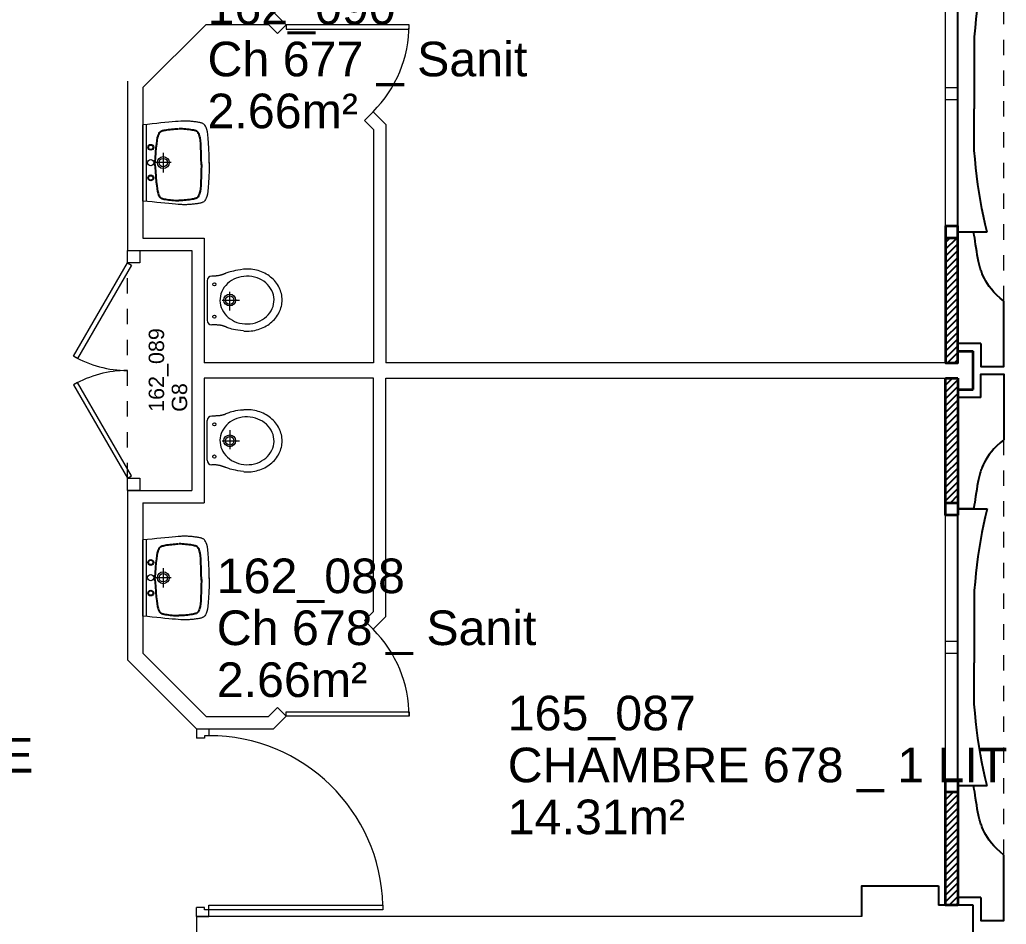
# Model space of a CAD drawing. Header units: metres. Extents: x -8 to 211, y -5 to 116.
# Drawn here: x 160.9 to 167.31, y 85.35 to 91.23 of the extents above; entities that cross this region are included whole.
import ezdxf

# ---------------------------------------------------------------- set-up
doc = ezdxf.new("R2010")
doc.units = ezdxf.units.M
doc.header["$LTSCALE"] = 0.6
doc.header["$MEASUREMENT"] = 0
doc.linetypes.add('CACHÉ', pattern=[0.25, 0.125, -0.125])
doc.linetypes.add('CONTINU', pattern=[0])
doc.layers.get('0').update_dxf_attribs({"linetype": 'CONTINUOUS'})
for name, color, linetype in [('002 poteaux', 7, 'CONTINUOUS'), ('004 cloisons', 7, 'CONTINUOUS'), ('004 isolation', 7, 'CONTINUOUS'), ('006 sanitaire', 5, 'CONTINUOUS'), ('007 Fenêtre', 7, 'CONTINUOUS'), ('A_Etiqu_Gaine', 8, 'CONTINUOUS'), ('A_Etiqu_Gaine_ancien', 8, 'CONTINUOUS'), ('A_Etiqu_Gaine_code', 8, 'CONTINUOUS'), ('A_Etiqu_Local', 8, 'CONTINUOUS')]:
    doc.layers.add(name, color=color, linetype=linetype)
for name, color, linetype, lineweight in [('A_CHASS', 4, 'CONTINU', 20), ('A_MURS_CLOI', 7, 'CONTINU', 20), ('A_MURS_STRU', 7, 'CONTINU', 35), ('A_PORT', 8, 'CONTINUOUS', 0), ('A_SANI', 5, 'CONTINU', 0)]:
    doc.layers.add(name, color=color, linetype=linetype, lineweight=lineweight)
doc.styles.add('Attribut', font='arial.ttf')

# ---------------------------------------------------------------- blocks, each defined once
blk = doc.blocks.new('BROCA4-G792')
at = {"layer": '004 cloisons', "color": 1, "linetype": 'Continuous'}
for p in [(22.156578, 45.669792), (22.156578, 44.930984)]:
    blk.add_line(p, (22.156578, 45.200386), dxfattribs=at)
blk.add_lwpolyline([(22.239983, 44.400391), (22.22752, 44.451548), (22.216158, 44.502565), (22.205825, 44.553654), (22.196455, 44.605026), (22.187978, 44.65689), (22.180325, 44.709458), (22.173427, 44.762941), (22.167216, 44.817549), (22.161622, 44.873493), (22.156578, 44.930984)], dxfattribs=at)
blk = doc.blocks.new('BROCA4-G791')
at = {"layer": '004 cloisons', "color": 1, "linetype": 'Continuous'}
for points in [[(22.239983, 44.400391), (22.04998, 44.400391), (22.04998, 46.200386), (22.239983, 46.200386)], [(22.239983, 46.200386), (22.22752, 46.149229), (22.216158, 46.098211), (22.205825, 46.047122), (22.196455, 45.995751), (22.187978, 45.943887), (22.180325, 45.891319), (22.173427, 45.837836), (22.167216, 45.783228), (22.161622, 45.727284), (22.156578, 45.669792)]]:
    blk.add_lwpolyline(points, dxfattribs=at)
at = {"layer": '004 cloisons'}
blk.add_blockref('BROCA4-G792', (0, 0), dxfattribs=at)
blk = doc.blocks.new('BROCA4-G808')
at = {"layer": '004 cloisons', "color": 1, "linetype": 'Continuous'}
for p in [(22.156578, 42.069786), (22.156578, 41.330978)]:
    blk.add_line(p, (22.156578, 41.60038), dxfattribs=at)
blk.add_lwpolyline([(22.239983, 40.800385), (22.22752, 40.851542), (22.216158, 40.902559), (22.205825, 40.953648), (22.196455, 41.00502), (22.187978, 41.056884), (22.180325, 41.109452), (22.173427, 41.162935), (22.167216, 41.217543), (22.161622, 41.273487), (22.156578, 41.330978)], dxfattribs=at)
blk = doc.blocks.new('BROCA4-G807')
at = {"layer": '004 cloisons', "color": 1, "linetype": 'Continuous'}
for points in [[(22.239983, 40.800385), (22.04998, 40.800385), (22.04998, 42.60038), (22.239983, 42.60038)], [(22.239983, 42.60038), (22.22752, 42.549223), (22.216158, 42.498205), (22.205825, 42.447116), (22.196455, 42.395745), (22.187978, 42.343881), (22.180325, 42.291313), (22.173427, 42.23783), (22.167216, 42.183222), (22.161622, 42.127277), (22.156578, 42.069786)]]:
    blk.add_lwpolyline(points, dxfattribs=at)
at = {"layer": '004 cloisons'}
blk.add_blockref('BROCA4-G808', (0, 0), dxfattribs=at)
blk = doc.blocks.new('A_Etiqu_Local')
at = {"style": 'Attribut', "flags": 1}
for tag, p in [('CODE_HOPITAL', (-0.4463, 1.9737)), ('CODE_SITE', (-0.4463, 1.7487)), ('CODE_BATIMENT', (-0.4463, 1.5237)), ('CODE_SECTEUR', (-0.4463, 1.2987)), ('CODE_ETAGE', (-0.4463, 1.0737)), ('NOM_NORMALISE', (-0.4463, -0.843)), ('SECTEUR_ACTIVITE', (-0.4463, -1.068)), ('SOUS_SECTEUR_ACTIVITE', (-0.4463, -1.293)), ('VOLUME', (-0.4463, -1.518)), ('SERVICE', (-0.4463, -1.743)), ('CODE_UG', (-0.4463, -1.968)), ('CODE_UA', (-0.4463, -2.193)), ('CODE_POLE', (-0.4463, -2.418)), ('OCCUPANT_EXTERNE', (-0.4463, -2.643)), ('DISPONIBILITE', (-0.4463, -2.868)), ('ACCES_HANDICAPES', (-0.4463, -3.093)), ('NATURE_SOL', (-0.4463, -3.318)), ('RISQUE_LABORATOIRE', (-0.4463, -3.543)), ('AMIANTE', (-0.4463, -3.768))]:
    blk.add_attdef(tag, p, '', height=0.15, dxfattribs=at)
at = {"layer": 'A_Etiqu_Local', "style": 'Attribut'}
for tag, p in [('CODE_PIECE', (-0.4483, 0.5327)), ('NOM_USAGE', (-0.4483, 0.1952)), ('SURFACE', (-0.4483, -0.1423))]:
    blk.add_attdef(tag, p, '', height=0.225, dxfattribs=at)
blk = doc.blocks.new('A_Etiqu_Gaine')
at = {"style": 'Attribut', "flags": 1}
for tag, p in [('CODE_HOPITAL', (-0.4323, 0.8651)), ('CODE_SITE', (-0.4323, 0.7151)), ('CODE_BATIMENT', (-0.4323, 0.5651)), ('CODE_SECTEUR', (-0.4323, 0.4151)), ('CODE_ETAGE', (-0.4323, 0.2651)), ('NOM_NORMALISE', (-0.4323, -0.3349)), ('SECTEUR_ACTIVITE', (-0.4323, -0.4849)), ('SOUS_SECTEUR_ACTIVITE', (-0.4323, -0.6349)), ('SURFACE', (-0.4323, -0.7849)), ('CODE_UG', (-0.4323, -0.9349)), ('CODE_POLE', (-0.4323, -1.0849)), ('AMIANTE', (-0.4323, -1.2349))]:
    blk.add_attdef(tag, p, '', height=0.1, dxfattribs=at)
at = {"layer": 'A_Etiqu_Gaine', "style": 'Attribut'}
blk.add_attdef('NOM_USAGE', (-0.4323, -0.1849), '', height=0.1, dxfattribs=at)
at = {"layer": 'A_Etiqu_Gaine_ancien', "style": 'Attribut'}
blk.add_attdef('CODE_PIECE_ANCIEN', (-0.4323, 0.1151), '', height=0.1, dxfattribs=at)
at = {"layer": 'A_Etiqu_Gaine_code', "style": 'Attribut'}
blk.add_attdef('CODE_PIECE', (-0.4323, -0.0349), '', height=0.1, dxfattribs=at)
blk = doc.blocks.new('BROCA4-G329')
at = {"layer": '006 sanitaire', "linetype": 'Continuous'}
for points in [[(27.871058, 12.724569), (27.868091, 12.768528), (27.865162, 12.80576), (27.862252, 12.836877), (27.859341, 12.862489), (27.85641, 12.883208), (27.85344, 12.899643), (27.850412, 12.912407), (27.847308, 12.92211), (27.844107, 12.929363), (27.84079, 12.934776), (27.84079, 12.934776), (27.839079, 12.936977), (27.837307, 12.9389), (27.835448, 12.940577), (27.833475, 12.942039), (27.831361, 12.943315), (27.829079, 12.944436), (27.826603, 12.945433), (27.823905, 12.946336), (27.820959, 12.947175), (27.817738, 12.947981), (27.817738, 12.947981), (27.810426, 12.949572), (27.802072, 12.951126), (27.792839, 12.952621), (27.782893, 12.954029), (27.772398, 12.955327), (27.761519, 12.956489), (27.750421, 12.957491), (27.739267, 12.958306), (27.728224, 12.958911), (27.717455, 12.95928)], [(27.871058, 12.727926), (27.868091, 12.683964), (27.865162, 12.646729), (27.862252, 12.615611), (27.859341, 12.589998), (27.85641, 12.56928), (27.85344, 12.552844), (27.850412, 12.540081), (27.847308, 12.530379), (27.844107, 12.523127), (27.84079, 12.517713), (27.84079, 12.517713), (27.839079, 12.515513), (27.837307, 12.513589), (27.835448, 12.511912), (27.833475, 12.51045), (27.831361, 12.509173), (27.829079, 12.508051), (27.826603, 12.507053), (27.823905, 12.50615), (27.820959, 12.50531), (27.817738, 12.504503), (27.817738, 12.504503), (27.810424, 12.502912), (27.802055, 12.501356), (27.79278, 12.49986), (27.782754, 12.498449), (27.772126, 12.497148), (27.761048, 12.495981), (27.749672, 12.494974), (27.73815, 12.494151), (27.726633, 12.493536), (27.715273, 12.493155)]]:
    blk.add_lwpolyline(points, dxfattribs=at)
blk = doc.blocks.new('BROCA4-G330')
at = {"layer": '006 sanitaire', "linetype": 'Continuous'}
for points in [[(27.569025, 12.724569), (27.569417, 12.768528), (27.570285, 12.80576), (27.571591, 12.836877), (27.573297, 12.862489), (27.575364, 12.883208), (27.577755, 12.899643), (27.580432, 12.912407), (27.583357, 12.92211), (27.586492, 12.929363), (27.589798, 12.934776), (27.589798, 12.934776), (27.59151, 12.936977), (27.593281, 12.9389), (27.59514, 12.940577), (27.597113, 12.942039), (27.599227, 12.943315), (27.601508, 12.944436), (27.603985, 12.945433), (27.606682, 12.946336), (27.609628, 12.947175), (27.612849, 12.947981), (27.612849, 12.947981), (27.62016, 12.949572), (27.628515, 12.951126), (27.637748, 12.952621), (27.647695, 12.954029), (27.658191, 12.955327), (27.669071, 12.956489), (27.68017, 12.957491), (27.691324, 12.958306), (27.702368, 12.958911), (27.713137, 12.95928)], [(27.569025, 12.727926), (27.569417, 12.683964), (27.570285, 12.646729), (27.571591, 12.615611), (27.573297, 12.589998), (27.575364, 12.56928), (27.577755, 12.552844), (27.580432, 12.540081), (27.583357, 12.530379), (27.586492, 12.523127), (27.589798, 12.517713), (27.589798, 12.517713), (27.59151, 12.515513), (27.593281, 12.513589), (27.59514, 12.511912), (27.597113, 12.51045), (27.599227, 12.509173), (27.601508, 12.508051), (27.603985, 12.507053), (27.606682, 12.50615), (27.609628, 12.50531), (27.612849, 12.504503), (27.612849, 12.504503), (27.620163, 12.502912), (27.628533, 12.501356), (27.637807, 12.49986), (27.647835, 12.498449), (27.658464, 12.497148), (27.669542, 12.495981), (27.680918, 12.494974), (27.692441, 12.494151), (27.703958, 12.493536), (27.715319, 12.493155)]]:
    blk.add_lwpolyline(points, dxfattribs=at)
blk = doc.blocks.new('BROCA4-G814')
at = {"layer": '004 cloisons', "color": 5, "linetype": 'Continuous'}
for p, q in [((22.199989, 43.325493), (22.04998, 43.325493)), ((22.04998, 42.600388), (22.04998, 43.325493)), ((22.149986, 42.600388), (22.04998, 42.600388))]:
    blk.add_line(p, q, dxfattribs=at)
for points in [[(22.199989, 43.325493), (22.199989, 43.475388), (22.349991, 43.475388), (22.349991, 43.050385)], [(22.349991, 43.050385), (22.325122, 43.030045), (22.303367, 43.010275), (22.284456, 42.991071), (22.268118, 42.972427), (22.254082, 42.954338), (22.24208, 42.9368), (22.23184, 42.919806), (22.223092, 42.903352), (22.215565, 42.887433), (22.20899, 42.872043), (22.20899, 42.872043), (22.205978, 42.864534), (22.203122, 42.857088), (22.200409, 42.849638), (22.197824, 42.842116), (22.195354, 42.834453), (22.192985, 42.826583), (22.190702, 42.818437), (22.188492, 42.809947), (22.186342, 42.801047), (22.184236, 42.791667), (22.184236, 42.791667), (22.180126, 42.7714), (22.176166, 42.74961), (22.172379, 42.726964), (22.16879, 42.704125), (22.165424, 42.68176), (22.162306, 42.660533), (22.159459, 42.64111), (22.156909, 42.624155), (22.154681, 42.610333), (22.152798, 42.600311)]]:
    blk.add_lwpolyline(points, dxfattribs=at)
blk = doc.blocks.new('BROCA4-G796')
at = {"layer": '004 cloisons', "color": 5, "linetype": 'Continuous'}
for p, q in [((22.04998, 44.400391), (22.04998, 43.675285)), ((22.149986, 44.400391), (22.04998, 44.400391)), ((22.199989, 43.675285), (22.04998, 43.675285))]:
    blk.add_line(p, q, dxfattribs=at)
for points in [[(22.349991, 43.950394), (22.325122, 43.970734), (22.303367, 43.990503), (22.284456, 44.009707), (22.268118, 44.028351), (22.254082, 44.04644), (22.24208, 44.063978), (22.23184, 44.080972), (22.223092, 44.097426), (22.215565, 44.113345), (22.20899, 44.128735), (22.20899, 44.128735), (22.205978, 44.136244), (22.203122, 44.14369), (22.200409, 44.15114), (22.197824, 44.158662), (22.195354, 44.166325), (22.192985, 44.174195), (22.190702, 44.182341), (22.188492, 44.190831), (22.186342, 44.199732), (22.184236, 44.209112), (22.184236, 44.209112), (22.180126, 44.229378), (22.176166, 44.251168), (22.172379, 44.273814), (22.16879, 44.296653), (22.165424, 44.319019), (22.162306, 44.340247), (22.159459, 44.359671), (22.156909, 44.376627), (22.154681, 44.39045), (22.152798, 44.400475)], [(22.199989, 43.675285), (22.199989, 43.525391), (22.349991, 43.525391), (22.349991, 43.950394)]]:
    blk.add_lwpolyline(points, dxfattribs=at)
blk = doc.blocks.new('BROCA4-G812')
at = {"layer": '004 cloisons', "color": 5, "linetype": 'Continuous'}
for p, q in [((22.04998, 40.800385), (22.04998, 40.075279)), ((22.149986, 40.800385), (22.04998, 40.800385)), ((22.199989, 40.075279), (22.04998, 40.075279))]:
    blk.add_line(p, q, dxfattribs=at)
for points in [[(22.349991, 40.350388), (22.325122, 40.370727), (22.303367, 40.390497), (22.284456, 40.409701), (22.268118, 40.428345), (22.254082, 40.446434), (22.24208, 40.463972), (22.23184, 40.480966), (22.223092, 40.49742), (22.215565, 40.513339), (22.20899, 40.528729), (22.20899, 40.528729), (22.205978, 40.536238), (22.203122, 40.543684), (22.200409, 40.551134), (22.197824, 40.558656), (22.195354, 40.566319), (22.192985, 40.574189), (22.190702, 40.582335), (22.188492, 40.590825), (22.186342, 40.599726), (22.184236, 40.609105), (22.184236, 40.609105), (22.180126, 40.629372), (22.176166, 40.651162), (22.172379, 40.673808), (22.16879, 40.696647), (22.165424, 40.719013), (22.162306, 40.740241), (22.159459, 40.759665), (22.156909, 40.776621), (22.154681, 40.790444), (22.152798, 40.800468)], [(22.199989, 40.075279), (22.199989, 39.925385), (22.349991, 39.925385), (22.349991, 40.350388)]]:
    blk.add_lwpolyline(points, dxfattribs=at)

msp = doc.modelspace()

# ---------------------------------------------------------------- linework, layer by layer
at = {"layer": '002 poteaux', "color": 8, "linetype": 'Continuous'}
for p, q in [((166.8749, 85.5962), (166.8749, 85.4714)), ((167.0998, 85.4714), (166.8749, 85.4714)), ((167.0998, 85.2217), (167.0998, 85.4714))]:
    msp.add_line(p, q, dxfattribs=at)
msp.add_lwpolyline([(166.3748, 85.3965), (166.3748, 85.5962), (166.8749, 85.5962)], dxfattribs=at)
at = {"layer": '004 isolation', "color": 8, "linetype": 'Continuous'}
for p, q in [((166.948, 89.8065), (166.9198, 89.7784)), ((166.9198, 89.7342), (166.9922, 89.8065)), ((166.9198, 88.9967), (166.9198, 89.8065)), ((166.9198, 89.8065), (166.9998, 89.8065)), ((166.9998, 89.77), (166.9198, 89.69)), ((166.9998, 89.8065), (166.9998, 88.9967)), ((166.9198, 89.6458), (166.9998, 89.7258)), ((166.9998, 89.6816), (166.9198, 89.6016)), ((166.9198, 89.5574), (166.9998, 89.6374)), ((166.9998, 89.5932), (166.9198, 89.5132)), ((166.9198, 89.469), (166.9998, 89.549)), ((166.9998, 89.5048), (166.9198, 89.4248)), ((166.9198, 89.3806), (166.9998, 89.4606)), ((166.9998, 89.4164), (166.9198, 89.3364)), ((166.9198, 89.2922), (166.9998, 89.3723)), ((166.9998, 89.3281), (166.9198, 89.2481)), ((166.9198, 89.2039), (166.9998, 89.2839)), ((166.9998, 89.2397), (166.9198, 89.1597)), ((166.9198, 89.1154), (166.9998, 89.1955)), ((166.9998, 89.1513), (166.9198, 89.0713)), ((166.9198, 89.0271), (166.9998, 89.1071)), ((166.9998, 89.0629), (166.9336, 88.9967)), ((166.9998, 88.9967), (166.9198, 88.9967)), ((166.9778, 88.9967), (166.9998, 89.0187)), ((166.9216, 88.8962), (166.9198, 88.8944)), ((166.9198, 88.8502), (166.9657, 88.8962)), ((166.9198, 88.0865), (166.9198, 88.8962)), ((166.9198, 88.8962), (166.9998, 88.8962)), ((166.9998, 88.886), (166.9198, 88.806)), ((166.9998, 88.8962), (166.9998, 88.0865)), ((166.9198, 88.7618), (166.9998, 88.8418)), ((166.9998, 88.7977), (166.9198, 88.7176)), ((166.9198, 88.6734), (166.9998, 88.7534)), ((166.9998, 88.7093), (166.9198, 88.6293)), ((166.9198, 88.5851), (166.9998, 88.6651)), ((166.9998, 88.6209), (166.9198, 88.5409)), ((166.9198, 88.4967), (166.9998, 88.5767)), ((166.9998, 88.5325), (166.9198, 88.4525)), ((166.9198, 88.4083), (166.9998, 88.4883)), ((166.9998, 88.4441), (166.9198, 88.3641)), ((166.9198, 88.3199), (166.9998, 88.3999)), ((166.9998, 88.3557), (166.9198, 88.2757)), ((166.9198, 88.2315), (166.9998, 88.3115)), ((166.9998, 88.2674), (166.9198, 88.1874)), ((166.9198, 88.1431), (166.9998, 88.2231)), ((166.9998, 88.179), (166.9198, 88.099)), ((166.9998, 88.0865), (166.9198, 88.0865)), ((166.9516, 88.0865), (166.9998, 88.1348)), ((166.9998, 88.0906), (166.9958, 88.0865)), ((166.9277, 86.2065), (166.9198, 86.1986)), ((166.9198, 86.1544), (166.9719, 86.2065)), ((166.9198, 85.4714), (166.9198, 86.2065)), ((166.9198, 86.2065), (166.9998, 86.2065)), ((166.9998, 86.1902), (166.9198, 86.1102)), ((166.9998, 86.2065), (166.9998, 85.4714)), ((166.9198, 86.066), (166.9998, 86.146)), ((166.9998, 86.1018), (166.9198, 86.0218)), ((166.9198, 85.9776), (166.9998, 86.0576)), ((166.9998, 86.0135), (166.9198, 85.9335)), ((166.9198, 85.8893), (166.9998, 85.9692)), ((166.9998, 85.9251), (166.9198, 85.8451)), ((166.9198, 85.8009), (166.9998, 85.8809)), ((166.9998, 85.8367), (166.9198, 85.7567)), ((166.9198, 85.7125), (166.9998, 85.7925)), ((166.9998, 85.7483), (166.9198, 85.6683)), ((166.9198, 85.6241), (166.9998, 85.7041)), ((166.9998, 85.6599), (166.9198, 85.5799)), ((166.9198, 85.5357), (166.9998, 85.6157)), ((166.9998, 85.5715), (166.9198, 85.4915)), ((166.9439, 85.4714), (166.9998, 85.5273)), ((166.9998, 85.4714), (166.9198, 85.4714)), ((166.9998, 85.4831), (166.9881, 85.4714))]:
    msp.add_line(p, q, dxfattribs=at)
at = {"layer": 'A_CHASS', "color": 8, "linetype": 'CACHÉ'}
for p, q in [((167.2999, 89.3965), (167.2999, 92.0965)), ((167.2999, 85.7965), (167.2999, 88.4965))]:
    msp.add_line(p, q, dxfattribs=at)
at = {"layer": 'A_CHASS', "color": 8, "linetype": 'Continuous'}
for p, q in [((166.9198, 89.8865), (166.9198, 91.6865)), ((166.9998, 91.6865), (166.9998, 89.8865)), ((166.9198, 86.2865), (166.9198, 88.0065)), ((166.9998, 88.0065), (166.9998, 86.2865))]:
    msp.add_line(p, q, dxfattribs=at)
for points in [[(166.9198, 90.7865), (166.9998, 90.7865)], [(166.9998, 90.7065), (166.9198, 90.7065)], [(166.9198, 87.1865), (166.9998, 87.1865)], [(166.9998, 87.1065), (166.9198, 87.1065)]]:
    msp.add_lwpolyline(points, dxfattribs=at)
at = {"layer": 'A_MURS_CLOI', "color": 8, "linetype": 'Continuous'}
for p, q in [((162.5499, 91.2764), (162.632, 91.1942)), ((162.1113, 91.1964), (161.6999, 90.7849)), ((162.1113, 91.1964), (162.5167, 91.1964)), ((162.5167, 91.1964), (162.5754, 91.1376)), ((162.632, 91.1942), (162.5754, 91.1376)), ((161.5999, 90.8264), (161.5999, 89.7264)), ((161.6999, 90.7849), (161.6999, 89.8064)), ((163.1977, 90.6285), (163.1411, 90.572)), ((163.1977, 90.6285), (163.2799, 90.5464)), ((163.1411, 90.572), (163.1999, 90.5132)), ((163.1999, 90.5132), (163.1999, 88.9964)), ((163.2799, 90.5464), (163.2799, 88.9964)), ((161.6999, 89.8064), (162.0994, 89.8064)), ((162.0994, 89.8064), (162.0994, 88.9964)), ((161.5999, 89.7264), (162.0194, 89.7264)), ((162.0194, 89.7264), (162.0194, 88.1664)), ((163.1999, 88.9964), (162.0994, 88.9964)), ((166.9998, 88.9965), (163.2799, 88.9965)), ((163.1999, 88.8964), (162.0994, 88.8964)), ((162.0994, 88.8964), (162.0994, 88.0864)), ((163.1999, 87.3794), (163.1999, 88.8964)), ((163.2799, 88.8965), (166.9998, 88.8965)), ((163.2799, 87.3463), (163.2799, 88.8964)), ((161.5999, 88.1664), (161.5999, 87.0662)), ((161.5999, 88.1664), (162.0194, 88.1664)), ((161.6999, 88.0864), (161.6999, 87.1077)), ((161.6999, 88.0864), (162.0994, 88.0864)), ((163.1411, 87.3207), (163.1999, 87.3794)), ((163.1977, 87.2641), (163.1411, 87.3207)), ((163.1977, 87.2641), (163.2799, 87.3463)), ((162.0499, 86.6162), (161.5999, 87.0662)), ((162.1113, 86.6962), (161.6999, 87.1077)), ((162.5167, 86.6963), (162.5754, 86.755)), ((162.632, 86.6984), (162.5754, 86.755)), ((162.1113, 86.6963), (162.5167, 86.6963)), ((162.5499, 86.6163), (162.632, 86.6984)), ((162.0499, 86.6163), (162.5499, 86.6163)), ((166.3748, 85.3965), (162.0499, 85.3965))]:
    msp.add_line(p, q, dxfattribs=at)
at = {"layer": 'A_MURS_STRU', "color": 8, "linetype": 'Continuous'}
for p, q in [((166.9998, 89.0714), (167.0998, 89.0714)), ((167.0998, 88.8217), (167.0998, 89.0714)), ((166.9998, 88.8965), (166.9998, 88.0065)), ((166.9998, 88.8217), (167.0998, 88.8217)), ((166.9998, 86.2865), (166.9998, 85.4714))]:
    msp.add_line(p, q, dxfattribs=at)
for points in [[(166.9198, 89.8865), (166.9198, 88.9965), (166.9998, 88.9965), (166.9998, 89.8865)], [(166.9198, 89.8865), (166.9998, 89.8865)], [(166.9998, 89.8065), (166.9198, 89.8065)], [(166.9198, 88.8965), (166.9998, 88.8965)], [(166.9998, 88.0065), (166.9198, 88.0065), (166.9198, 88.8965)], [(166.9198, 88.0865), (166.9998, 88.0865)], [(166.9198, 86.2865), (166.9998, 86.2865)], [(166.9998, 85.4714), (166.9198, 85.4714), (166.9198, 86.2865)], [(166.9198, 86.2065), (166.9998, 86.2065)]]:
    msp.add_lwpolyline(points, dxfattribs=at)
at = {"layer": 'A_PORT', "color": 8, "linetype": 'CACHÉ'}
msp.add_line((161.5999, 88.2464), (161.5999, 89.6464), dxfattribs=at)
at = {"layer": 'A_PORT', "color": 8, "linetype": 'Continuous'}
for p, q in [((162.0499, 86.6163), (162.1299, 86.6163)), ((162.0499, 86.6163), (162.0499, 86.5564)), ((162.1299, 86.6163), (162.1299, 86.5724)), ((162.1021, 86.5564), (162.0499, 86.5564)), ((162.1299, 86.5724), (162.1021, 86.5724)), ((162.1021, 86.5724), (162.1021, 86.5564)), ((162.1021, 85.4564), (162.0499, 85.4564)), ((162.0499, 85.3965), (162.0499, 85.4564)), ((162.1021, 85.4404), (162.1021, 85.4564)), ((162.1299, 85.4704), (163.2615, 85.4704)), ((162.1299, 85.3965), (162.1299, 85.4704)), ((163.2615, 85.4704), (163.2615, 85.4404)), ((162.0499, 85.3965), (162.1299, 85.3965)), ((162.0499, 85.3965), (162.0499, 85.2366)), ((163.2615, 85.4404), (162.1021, 85.4404))]:
    msp.add_line(p, q, dxfattribs=at)
for points in [[(162.632, 91.1642), (163.432, 91.1642), (163.432, 91.1942), (162.632, 91.1942)], [(161.5999, 89.7264), (161.6799, 89.7264), (161.6799, 89.6464), (161.5999, 89.6464)], [(161.6258, 89.6314), (161.2758, 89.0252), (161.2499, 89.0402), (161.5999, 89.6464)], [(161.6258, 88.2614), (161.2758, 88.8676), (161.2499, 88.8526), (161.5999, 88.2464)], [(161.5999, 88.2464), (161.6799, 88.2464), (161.6799, 88.1664), (161.5999, 88.1664)], [(162.632, 86.7284), (163.432, 86.7284), (163.432, 86.6984), (162.632, 86.6984)]]:
    msp.add_lwpolyline(points, close=True, dxfattribs=at)
for centre, radius, start, end in [((162.632, 91.1942), 0.8, 314.99999, 0), ((161.5999, 89.6464), 0.7, 240.00001, 270), ((161.5999, 88.2464), 0.7, 90, 120), ((162.632, 86.6984), 0.8, 0, 45.00001), ((162.1299, 85.4404), 1.132, 1.51862, 90)]:
    msp.add_arc(centre, radius, start, end, dxfattribs=at)
at = {"layer": 'A_SANI', "color": 8, "linetype": 'Continuous'}
for p, q in [((161.6999, 90.048), (161.6999, 90.5433)), ((161.7248, 90.048), (161.7248, 90.5433)), ((161.8334, 90.3609), (161.8334, 90.2344)), ((161.8845, 90.2977), (161.7823, 90.2977)), ((162.1514, 89.5601), (162.1482, 89.56)), ((162.1194, 89.53), (162.1194, 89.2728)), ((162.2652, 89.3355), (162.2652, 89.4576)), ((162.2163, 89.4039), (162.3286, 89.4039)), ((162.1514, 89.2427), (162.1482, 89.2428)), ((162.1194, 88.363), (162.1194, 88.6202)), ((162.1514, 88.6503), (162.1482, 88.6502)), ((162.2652, 88.5575), (162.2652, 88.4354)), ((162.2163, 88.4892), (162.3286, 88.4892)), ((162.1514, 88.3329), (162.1482, 88.333)), ((161.6999, 87.3494), (161.6999, 87.8447)), ((161.7248, 87.3494), (161.7248, 87.8447)), ((161.8334, 87.6622), (161.8334, 87.5358)), ((161.8845, 87.599), (161.7823, 87.599))]:
    msp.add_line(p, q, dxfattribs=at)
for points in [[(162.1316, 90.2937), (162.1308, 90.3451), (162.1295, 90.3887), (162.1278, 90.4251), (162.1256, 90.4551), (162.1229, 90.4794), (162.1198, 90.4987), (162.1163, 90.5138), (162.1125, 90.5253), (162.1083, 90.534), (162.1038, 90.5406), (162.1038, 90.5406), (162.1014, 90.5434), (162.0989, 90.5458), (162.0962, 90.5479), (162.0934, 90.5498), (162.0903, 90.5515), (162.0869, 90.553), (162.0832, 90.5544), (162.0792, 90.5556), (162.0748, 90.5567), (162.0699, 90.5578), (162.0699, 90.5578), (162.0646, 90.5588), (162.0589, 90.5598), (162.0529, 90.5608), (162.0466, 90.5617), (162.0401, 90.5625), (162.0336, 90.5634), (162.027, 90.5641), (162.0205, 90.5648), (162.0141, 90.5654), (162.0079, 90.566), (162.0079, 90.566), (162.002, 90.5664), (161.9963, 90.5668), (161.9907, 90.5671), (161.9851, 90.5673), (161.9794, 90.5674), (161.9736, 90.5675), (161.9676, 90.5674), (161.9612, 90.5672), (161.9544, 90.5669), (161.9471, 90.5666), (161.9471, 90.5666), (161.9307, 90.5655), (161.9121, 90.5641), (161.8915, 90.5623), (161.8688, 90.5601), (161.8444, 90.5578), (161.8183, 90.5552), (161.7906, 90.5524), (161.7616, 90.5495), (161.7313, 90.5464), (161.6999, 90.5433)], [(162.1316, 90.2977), (162.1308, 90.2462), (162.1295, 90.2027), (162.1278, 90.1663), (162.1256, 90.1363), (162.1229, 90.112), (162.1198, 90.0926), (162.1163, 90.0776), (162.1125, 90.0661), (162.1083, 90.0573), (162.1038, 90.0507), (162.1038, 90.0507), (162.1014, 90.048), (162.0989, 90.0456), (162.0962, 90.0434), (162.0934, 90.0415), (162.0903, 90.0398), (162.0869, 90.0383), (162.0832, 90.037), (162.0792, 90.0358), (162.0748, 90.0347), (162.0699, 90.0336), (162.0699, 90.0336), (162.0646, 90.0326), (162.0589, 90.0316), (162.0529, 90.0306), (162.0466, 90.0297), (162.0401, 90.0288), (162.0336, 90.028), (162.027, 90.0273), (162.0205, 90.0266), (162.0141, 90.0259), (162.0079, 90.0254), (162.0079, 90.0254), (162.002, 90.0249), (161.9963, 90.0246), (161.9907, 90.0243), (161.9851, 90.024), (161.9794, 90.0239), (161.9736, 90.0239), (161.9676, 90.024), (161.9612, 90.0241), (161.9544, 90.0244), (161.9471, 90.0248), (161.9471, 90.0248), (161.9307, 90.0259), (161.9121, 90.0273), (161.8915, 90.0291), (161.8688, 90.0312), (161.8444, 90.0336), (161.8183, 90.0362), (161.7906, 90.039), (161.7616, 90.0419), (161.7313, 90.0449), (161.6999, 90.048)], [(162.3555, 89.604), (162.3361, 89.6011), (162.319, 89.5982), (162.3038, 89.5953), (162.2904, 89.5925), (162.2788, 89.5898), (162.2687, 89.5872), (162.2599, 89.5847), (162.2523, 89.5823), (162.2457, 89.5801), (162.2399, 89.578), (162.2399, 89.578), (162.2373, 89.5771), (162.2349, 89.5761), (162.2326, 89.5753), (162.2303, 89.5744), (162.2282, 89.5736), (162.2261, 89.5728), (162.224, 89.5721), (162.222, 89.5713), (162.2199, 89.5706), (162.2179, 89.5699), (162.2179, 89.5699), (162.2157, 89.5691), (162.2136, 89.5684), (162.2113, 89.5677), (162.2091, 89.567), (162.2068, 89.5663), (162.2045, 89.5656), (162.2023, 89.565), (162.2, 89.5644), (162.1977, 89.5639), (162.1955, 89.5634), (162.1955, 89.5634), (162.191, 89.5625), (162.1867, 89.5618), (162.1824, 89.5612), (162.1781, 89.5608), (162.1739, 89.5605), (162.1696, 89.5603), (162.1652, 89.5602), (162.1607, 89.5601), (162.1561, 89.5601), (162.1514, 89.5601)], [(162.3555, 89.2037), (162.3361, 89.2054), (162.319, 89.2075), (162.3038, 89.2099), (162.2904, 89.2126), (162.2788, 89.2154), (162.2687, 89.2183), (162.2599, 89.2212), (162.2523, 89.2241), (162.2457, 89.2267), (162.2399, 89.2292), (162.2399, 89.2292), (162.2373, 89.2303), (162.2349, 89.2313), (162.2326, 89.2322), (162.2303, 89.2331), (162.2282, 89.2339), (162.2261, 89.2347), (162.224, 89.2354), (162.222, 89.236), (162.2199, 89.2367), (162.2179, 89.2372), (162.2179, 89.2372), (162.2157, 89.2378), (162.2136, 89.2383), (162.2113, 89.2387), (162.2091, 89.2391), (162.2068, 89.2395), (162.2045, 89.2399), (162.2023, 89.2402), (162.2, 89.2406), (162.1977, 89.2408), (162.1955, 89.2411), (162.1955, 89.2411), (162.191, 89.2415), (162.1867, 89.2419), (162.1824, 89.2422), (162.1781, 89.2424), (162.1739, 89.2425), (162.1696, 89.2426), (162.1652, 89.2427), (162.1607, 89.2427), (162.1561, 89.2427), (162.1514, 89.2427)], [(162.3555, 88.6893), (162.3361, 88.6877), (162.319, 88.6855), (162.3038, 88.6831), (162.2904, 88.6804), (162.2788, 88.6776), (162.2687, 88.6747), (162.2599, 88.6718), (162.2523, 88.6689), (162.2457, 88.6663), (162.2399, 88.6638), (162.2399, 88.6638), (162.2373, 88.6627), (162.2349, 88.6617), (162.2326, 88.6608), (162.2303, 88.6599), (162.2282, 88.6591), (162.2261, 88.6583), (162.224, 88.6576), (162.222, 88.657), (162.2199, 88.6563), (162.2179, 88.6558), (162.2179, 88.6558), (162.2157, 88.6552), (162.2136, 88.6548), (162.2113, 88.6543), (162.2091, 88.6539), (162.2068, 88.6535), (162.2045, 88.6531), (162.2023, 88.6528), (162.2, 88.6525), (162.1977, 88.6522), (162.1955, 88.6519), (162.1955, 88.6519), (162.191, 88.6515), (162.1867, 88.6511), (162.1824, 88.6508), (162.1781, 88.6506), (162.1739, 88.6505), (162.1696, 88.6504), (162.1652, 88.6503), (162.1607, 88.6503), (162.1561, 88.6503), (162.1514, 88.6503)], [(162.3555, 88.289), (162.3361, 88.2919), (162.319, 88.2948), (162.3038, 88.2977), (162.2904, 88.3005), (162.2788, 88.3032), (162.2687, 88.3058), (162.2599, 88.3083), (162.2523, 88.3107), (162.2457, 88.313), (162.2399, 88.315), (162.2399, 88.315), (162.2373, 88.316), (162.2349, 88.3169), (162.2326, 88.3177), (162.2303, 88.3186), (162.2282, 88.3194), (162.2261, 88.3202), (162.224, 88.3209), (162.222, 88.3217), (162.2199, 88.3224), (162.2179, 88.3231), (162.2179, 88.3231), (162.2157, 88.3239), (162.2136, 88.3246), (162.2113, 88.3253), (162.2091, 88.326), (162.2068, 88.3267), (162.2045, 88.3274), (162.2023, 88.328), (162.2, 88.3286), (162.1977, 88.3291), (162.1955, 88.3296), (162.1955, 88.3296), (162.191, 88.3305), (162.1867, 88.3312), (162.1824, 88.3318), (162.1781, 88.3322), (162.1739, 88.3325), (162.1696, 88.3327), (162.1652, 88.3328), (162.1607, 88.3329), (162.1561, 88.3329), (162.1514, 88.3329)], [(162.1316, 87.5951), (162.1308, 87.6465), (162.1295, 87.6901), (162.1278, 87.7265), (162.1256, 87.7565), (162.1229, 87.7808), (162.1198, 87.8001), (162.1163, 87.8151), (162.1125, 87.8267), (162.1083, 87.8354), (162.1038, 87.842), (162.1038, 87.842), (162.1014, 87.8447), (162.0989, 87.8472), (162.0962, 87.8493), (162.0934, 87.8512), (162.0903, 87.8529), (162.0869, 87.8544), (162.0832, 87.8557), (162.0792, 87.8569), (162.0748, 87.8581), (162.0699, 87.8591), (162.0699, 87.8591), (162.0646, 87.8602), (162.0589, 87.8612), (162.0529, 87.8621), (162.0466, 87.863), (162.0401, 87.8639), (162.0336, 87.8647), (162.027, 87.8655), (162.0205, 87.8662), (162.0141, 87.8668), (162.0079, 87.8673), (162.0079, 87.8673), (162.002, 87.8678), (161.9963, 87.8682), (161.9907, 87.8685), (161.9851, 87.8687), (161.9794, 87.8688), (161.9736, 87.8688), (161.9676, 87.8687), (161.9612, 87.8686), (161.9544, 87.8683), (161.9471, 87.8679), (161.9471, 87.8679), (161.9307, 87.8669), (161.9121, 87.8654), (161.8915, 87.8636), (161.8688, 87.8615), (161.8444, 87.8591), (161.8183, 87.8565), (161.7906, 87.8537), (161.7616, 87.8508), (161.7313, 87.8478), (161.6999, 87.8447)], [(162.1316, 87.599), (162.1308, 87.5476), (162.1295, 87.504), (162.1278, 87.4676), (162.1256, 87.4376), (162.1229, 87.4133), (162.1198, 87.394), (162.1163, 87.3789), (162.1125, 87.3674), (162.1083, 87.3587), (162.1038, 87.3521), (162.1038, 87.3521), (162.1014, 87.3493), (162.0989, 87.3469), (162.0962, 87.3448), (162.0934, 87.3429), (162.0903, 87.3412), (162.0869, 87.3397), (162.0832, 87.3384), (162.0792, 87.3371), (162.0748, 87.336), (162.0699, 87.335), (162.0699, 87.335), (162.0646, 87.3339), (162.0589, 87.3329), (162.0529, 87.332), (162.0466, 87.331), (162.0401, 87.3302), (162.0336, 87.3294), (162.027, 87.3286), (162.0205, 87.3279), (162.0141, 87.3273), (162.0079, 87.3268), (162.0079, 87.3268), (162.002, 87.3263), (161.9963, 87.3259), (161.9907, 87.3256), (161.9851, 87.3254), (161.9794, 87.3253), (161.9736, 87.3253), (161.9676, 87.3253), (161.9612, 87.3255), (161.9544, 87.3258), (161.9471, 87.3261), (161.9471, 87.3261), (161.9307, 87.3272), (161.9121, 87.3287), (161.8915, 87.3305), (161.8688, 87.3326), (161.8444, 87.3349), (161.8183, 87.3375), (161.7906, 87.3403), (161.7616, 87.3433), (161.7313, 87.3463), (161.6999, 87.3494)]]:
    msp.add_lwpolyline(points, dxfattribs=at)
for points in [[(162.539, 89.4657, 0.102556), (162.4995, 89.5162, 0.093461), (162.4427, 89.5484, 0.177132), (162.3063, 89.5456, 0.093461), (162.2509, 89.5111, 0.102556), (162.2135, 89.4589, 0.222887), (162.2159, 89.342, 0.102556), (162.2555, 89.2915, 0.093461), (162.3122, 89.2593, 0.177234), (162.4487, 89.2621, 0.093461), (162.504, 89.2966, 0.102556), (162.5414, 89.3488, 0.222732), (162.539, 89.4656)], [(162.3562, 89.2027, 0.092603), (162.4511, 89.2129, 0.097518), (162.5314, 89.2553, 0.107322), (162.5871, 89.3247, 0.116228), (162.606, 89.4049, 0.11669), (162.5871, 89.485, 0.108258), (162.5314, 89.5538, 0.098236), (162.4512, 89.5954, 0.092772), (162.3562, 89.6048, 0.094013)], [(162.3562, 88.2882, 0.092772), (162.4512, 88.2976, 0.098236), (162.5314, 88.3392, 0.108258), (162.5871, 88.408, 0.11669), (162.606, 88.4881, 0.116228), (162.5871, 88.5683, 0.107322), (162.5314, 88.6377, 0.097518), (162.4511, 88.6801, 0.092603), (162.3562, 88.6903, 0.094447)], [(162.5414, 88.5442, 0.102556), (162.504, 88.5964, 0.093461), (162.4487, 88.6309, 0.177232), (162.3122, 88.6337, 0.093461), (162.2555, 88.6015, 0.102556), (162.2159, 88.551, 0.222724), (162.2135, 88.4341, 0.102556), (162.2509, 88.3819, 0.093461), (162.3063, 88.3474, 0.177079), (162.4427, 88.3446, 0.093461), (162.4995, 88.3768, 0.102556), (162.539, 88.4273, 0.222834), (162.5414, 88.5442)]]:
    msp.add_lwpolyline(points, format="xyb", dxfattribs=at)
for centre, radius in [((161.7519, 90.3971), 0.0189), ((161.7519, 90.3971), 0.0144), ((161.8334, 90.2977), 0.0387), ((161.8334, 90.2977), 0.0274), ((161.7519, 90.2977), 0.0204), ((161.7519, 90.1982), 0.0189), ((161.7519, 90.1982), 0.0144), ((162.1655, 89.5064), 0.0105), ((162.2652, 89.4039), 0.0383), ((162.2652, 89.4039), 0.0276), ((162.1655, 89.2964), 0.0105), ((162.1655, 88.5966), 0.0105), ((162.2652, 88.4892), 0.0383), ((162.2652, 88.4892), 0.0276), ((162.1655, 88.3866), 0.0105), ((161.7519, 87.6985), 0.0189), ((161.7519, 87.6985), 0.0144), ((161.8334, 87.599), 0.0387), ((161.7519, 87.599), 0.0204), ((161.8334, 87.599), 0.0274), ((161.7519, 87.4995), 0.0189), ((161.7519, 87.4995), 0.0144)]:
    msp.add_circle(centre, radius, dxfattribs=at)
for centre, start, end in [((162.1494, 89.53), 92.1835, 180.00001), ((162.1494, 89.2728), 180.00001, 267.81647), ((162.1494, 88.6202), 92.18352, 180.00001), ((162.1494, 88.363), 180.00001, 267.81647)]:
    msp.add_arc(centre, 0.03, start, end, dxfattribs=at)

# ---------------------------------------------------------------- block references
at = {"layer": '004 cloisons', "color": 8}
for name in ['BROCA4-G796', 'BROCA4-G814', 'BROCA4-G812']:
    msp.add_blockref(name, (144.9499, 45.4461), dxfattribs=at)
at = {"layer": '007 Fenêtre', "color": 8}
for name in ['BROCA4-G791', 'BROCA4-G807']:
    msp.add_blockref(name, (144.9499, 45.4461), dxfattribs=at)
at = {"layer": 'A_Etiqu_Gaine', "color": 8, "rotation": 90}
msp.add_blockref('A_Etiqu_Gaine', (161.8035, 89.1098), dxfattribs=at).add_auto_attribs({'CODE_PIECE': '162_089', 'NOM_USAGE': 'G8'})
at = {"layer": 'A_Etiqu_Local', "color": 8}
ref = msp.add_blockref('A_Etiqu_Local', (162.5692, 90.6633), dxfattribs=at)
ref.add_attrib('CODE_PIECE', '162_090', (162.121, 91.196), dxfattribs={"height": 0.225, "style": 'Attribut'})
ref.add_attrib('NOM_USAGE', 'Ch 677 _ Sanit', (162.121, 90.8585), dxfattribs={"height": 0.225, "style": 'Attribut'})
ref.add_attrib('SURFACE', '2.66m²', (162.121, 90.521), dxfattribs={"height": 0.225, "style": 'Attribut'})
ref = msp.add_blockref('A_Etiqu_Local', (162.6292, 86.9661), dxfattribs=at)
ref.add_attrib('CODE_PIECE', '162_088', (162.1809, 87.4988), dxfattribs={"height": 0.225, "style": 'Attribut'})
ref.add_attrib('NOM_USAGE', 'Ch 678 _ Sanit', (162.1809, 87.1613), dxfattribs={"height": 0.225, "style": 'Attribut'})
ref.add_attrib('SURFACE', '2.66m²', (162.1809, 86.8238), dxfattribs={"height": 0.225, "style": 'Attribut'})
ref = msp.add_blockref('A_Etiqu_Local', (157.6825, 86.1374), dxfattribs=at)
ref.add_attrib('CODE_PIECE', '158_086', (157.2342, 86.6702), dxfattribs={"height": 0.225, "style": 'Attribut'})
ref.add_attrib('NOM_USAGE', 'BUREAU SURVEILLANTE', (157.2342, 86.3327), dxfattribs={"height": 0.225, "style": 'Attribut'})
ref.add_attrib('SURFACE', '7.97m²', (157.2342, 85.9952), dxfattribs={"height": 0.225, "style": 'Attribut'})
ref = msp.add_blockref('A_Etiqu_Local', (164.5213, 86.0743), dxfattribs=at)
ref.add_attrib('CODE_PIECE', '165_087', (164.073, 86.607), dxfattribs={"height": 0.225, "style": 'Attribut'})
ref.add_attrib('NOM_USAGE', 'CHAMBRE 678 _ 1 LIT', (164.073, 86.2695), dxfattribs={"height": 0.225, "style": 'Attribut'})
ref.add_attrib('SURFACE', '14.31m²', (164.073, 85.932), dxfattribs={"height": 0.225, "style": 'Attribut'})
at = {"layer": 'A_SANI', "color": 8, "xscale": -1}
for name, p in [('BROCA4-G329', (189.6498, 77.5581)), ('BROCA4-G330', (189.6498, 77.5581)), ('BROCA4-G329', (189.6498, 74.8595)), ('BROCA4-G330', (189.6498, 74.8595))]:
    msp.add_blockref(name, p, dxfattribs=at)

doc.saveas('drawing.dxf')
